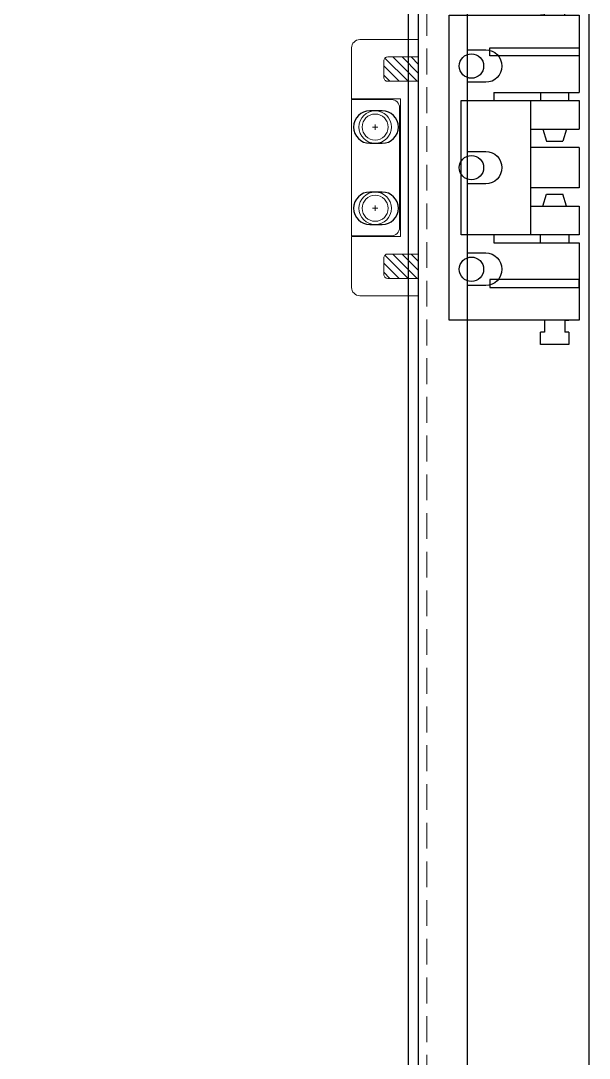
# Model space of a CAD drawing. Header units: inches. Extents: x 21 to 136330, y 8 to 58290.
# Drawn here: x 29237.3 to 29377.3, y 44211.5 to 44466.8 of the extents above; entities that cross this region are included whole.
import ezdxf

# ---------------------------------------------------------------- set-up
doc = ezdxf.new("R2010")
doc.units = ezdxf.units.IN
doc.header["$MEASUREMENT"] = 0
doc.linetypes.add('HIDDEN', pattern=[9.525, 6.35, -3.175])
doc.linetypes.add('HIDDEN2', pattern=[4.7625, 3.175, -1.5875])
doc.layers.add('0 TĂNG CỨNG', color=7, linetype='Continuous', lineweight=15)
doc.layers.add('@.0.DM. NÉT ĐỨT', color=8, linetype='HIDDEN', lineweight=9)
doc.layers.add('@.0.DM. NÉT CHÍNH', color=7, linetype='Continuous')

# ---------------------------------------------------------------- blocks, each defined once
blk = doc.blocks.new('HL011-1-6')
at = {"color": 8}
for p, q in [((29.5, 81), (22.5, 81)), ((22.5, 81), (22.5, 78)), ((29.5, 78), (29.5, 81)), ((23.5, 78), (22.5, 78)), ((23.5, 75), (23.5, 78)), ((29.5, 78), (28.5, 78)), ((28.5, 75), (28.5, 78)), ((23.5, 75), (22.5, 75)), ((28.5, 75), (29.5, 75)), ((11, 56), (11, 54)), ((11, 56), (32, 56)), ((20, 54), (20, 21)), ((22.5, 56), (22.5, 54)), ((29.5, 54), (29.5, 56)), ((20, 47), (32, 47)), ((23.1, 47), (24, 44)), ((28.9, 47), (28, 44)), ((24, 44), (28, 44)), ((32, 42.5), (20, 42.5)), ((32, 32.5), (20, 32.5)), ((23.1, 28), (24, 31)), ((24, 31), (28, 31)), ((28.9, 28), (28, 31)), ((20, 28), (32, 28)), ((11, 21), (11, 19)), ((22.5, 19), (22.5, 21)), ((29.5, 21), (29.5, 19)), ((11, 19), (32, 19)), ((23.5, 0), (22.5, 0)), ((23.5, 0), (23.5, -3)), ((28.5, 0), (28.5, -3)), ((28.5, 0), (29.5, 0)), ((22.5, -6), (22.5, -3)), ((23.5, -3), (22.5, -3)), ((29.5, -3), (28.5, -3)), ((29.5, -3), (29.5, -6)), ((29.5, -6), (22.5, -6))]:
    blk.add_line(p, q, dxfattribs=at)
for points in [[(32, 19), (32, 0), (0, 0), (0, 75), (32, 75), (32, 56)], [(32, 28), (32, 21), (3, 21), (3, 54), (32, 54), (32, 47)], [(32, 42.5), (32, 32.5)]]:
    blk.add_lwpolyline(points, dxfattribs=at)
for points in [[(10, 67), (32, 67), (32, 65), (10, 65)], [(10, 8), (32, 8), (32, 10), (10, 10)]]:
    blk.add_lwpolyline(points, close=True, dxfattribs=at)
for centre in [(5.5, 62.5), (5.5, 37.5), (5.5, 12.5)]:
    blk.add_circle(centre, 3, dxfattribs=at)
blk = doc.blocks.new('BL012-FRONT')
at = {"layer": '0 TĂNG CỨNG'}
h = blk.add_hatch(dxfattribs=at)
h.set_pattern_fill('ANSI31', color=2, scale=0.5, angle=90, style=0)
h.set_pattern_definition([(135, (-85095.0619, -23179.3125), (-1.122532015, -1.122532015), [])])
edge = h.paths.add_edge_path()
edge.add_line((-0.35, 52.75), (7.25, 52.75))
edge.add_line((7.25, 52.75), (7.25, 58.75))
edge.add_line((7.25, 58.75), (-0.35, 58.75))
edge.add_arc((-0.35, 57.75), 1, 90, 180)
edge.add_line((-1.35, 57.75), (-1.35, 53.75))
edge.add_arc((-0.35, 53.75), 1, 180, 270)
h = blk.add_hatch(dxfattribs=at)
h.set_pattern_fill('ANSI31', color=2, scale=0.5, angle=90, style=0)
h.set_pattern_definition([(135, (-85095.0619, -23227.8125), (-1.122532015, -1.122532015), [])])
edge = h.paths.add_edge_path()
edge.add_line((-0.35, 4.25), (7.25, 4.25))
edge.add_line((7.25, 4.25), (7.25, 10.25))
edge.add_line((7.25, 10.25), (-0.35, 10.25))
edge.add_arc((-0.35, 9.25), 1, 90, 180)
edge.add_line((-1.35, 9.25), (-1.35, 5.25))
edge.add_arc((-0.35, 5.25), 1, 180, 270)
at = {"color": 2, "linetype": 'HIDDEN2'}
blk.add_line((7.25, 4.25), (7.25, 10.25), dxfattribs=at)
at = {"layer": '0 TĂNG CỨNG', "color": 8}
for p, q in [((-4.1, 41.5), (-2.8, 41.5)), ((-3.45, 42.15), (-3.45, 40.85)), ((-4.1, 21.5), (-2.8, 21.5)), ((-3.45, 22.15), (-3.45, 20.85))]:
    blk.add_line(p, q, dxfattribs=at)
at = {"layer": '0 TĂNG CỨNG', "color": 1}
blk.add_lwpolyline([(-9.25, 14.55), (-9.25, 2, 0.414214), (-7.25, 0), (7.25, 0), (7.25, 63), (-7.25, 63, 0.414214), (-9.25, 61), (-9.25, 48.45), (2.79, 48.45), (2.79, 14.55)], format="xyb", close=True, dxfattribs=at)
at = {"layer": '0 TĂNG CỨNG', "color": 2}
for points in [[(-0.35, 52.75), (7.25, 52.75), (7.25, 58.75), (-0.35, 58.75, 0.414214), (-1.35, 57.75), (-1.35, 53.75, 0.414214)], [(-0.35, 4.25), (7.25, 4.25), (7.25, 10.25), (-0.35, 10.25, 0.414214), (-1.35, 9.25), (-1.35, 5.25, 0.414214)]]:
    blk.add_lwpolyline(points, format="xyb", close=True, dxfattribs=at)
at = {"layer": '0 TĂNG CỨNG', "color": 22}
blk.add_lwpolyline([(-9.25, 14.75), (0.55, 14.75, 0.414214), (2.55, 16.75), (2.55, 46.25, 0.414214), (0.55, 48.25), (-9.25, 48.25)], format="xyb", close=True, dxfattribs=at)
at = {"layer": '0 TĂNG CỨNG', "color": 61}
for centre in [(-3.45, 41.5), (-3.45, 21.5)]:
    blk.add_circle(centre, 4, dxfattribs=at)
at = {"layer": '0 TĂNG CỨNG', "color": 8}
for centre in [(-3.45, 41.5), (-3.45, 21.5)]:
    blk.add_circle(centre, 3.2, dxfattribs=at)

msp = doc.modelspace()

# ---------------------------------------------------------------- linework, layer by layer
at = {"layer": '@.0.DM. NÉT CHÍNH'}
for points in [[(28727.3092, 43670.6229), (29377.3092, 43670.6229), (29377.3092, 44605.5596), (28727.3092, 44605.5596)], [(28757.3092, 43700.6229), (29347.3092, 43700.6229), (29347.3092, 44560.5596), (28757.3092, 44560.5596)], [(28769.3092, 43712.6229), (29335.3092, 43712.6229), (29335.3092, 44548.5596), (28769.3092, 44548.5596)], [(28769.3092, 43731.1229), (29335.3092, 43731.1229), (29335.3092, 44530.1229), (28769.3092, 44530.1229)]]:
    msp.add_lwpolyline(points, close=True, dxfattribs=at)
at = {"layer": '@.0.DM. NÉT CHÍNH', "color": 6}
msp.add_lwpolyline([(28776.8092, 43735.6229), (29332.8092, 43735.6229), (29332.8092, 44525.6229), (28776.8092, 44525.6229)], close=True, dxfattribs=at)
at = {"layer": '@.0.DM. NÉT CHÍNH'}
for points in [[(29347.3092, 44459.6229), (29351.8092, 44459.6229, -1), (29351.8092, 44451.6229), (29347.3092, 44451.6229)], [(29347.3092, 44434.6229), (29351.8092, 44434.6229, -1), (29351.8092, 44426.6229), (29347.3092, 44426.6229)], [(29347.3092, 44409.6229), (29351.8092, 44409.6229, -1), (29351.8092, 44401.6229), (29347.3092, 44401.6229)]]:
    msp.add_lwpolyline(points, format="xyb", dxfattribs=at)
for points in [[(29323.3092, 44436.6229), (29326.3092, 44436.6229, 1), (29326.3092, 44444.6229), (29323.3092, 44444.6229, 1)], [(29323.3092, 44416.6229), (29326.3092, 44416.6229, 1), (29326.3092, 44424.6229), (29323.3092, 44424.6229, 1)]]:
    msp.add_lwpolyline(points, format="xyb", close=True, dxfattribs=at)
at = {"layer": '@.0.DM. NÉT ĐỨT'}
msp.add_lwpolyline([(28767.3092, 43710.6229), (29337.3092, 43710.6229), (29337.3092, 44550.5596), (28767.3092, 44550.5596)], close=True, dxfattribs=at)

# ---------------------------------------------------------------- block references
at = {"color": 7}
msp.add_blockref('HL011-1-6', (29342.8092, 44393.1229), dxfattribs=at)
at = {"color": 2}
msp.add_blockref('BL012-FRONT', (29328.0592, 44399.1229), dxfattribs=at)

doc.saveas('drawing.dxf')
